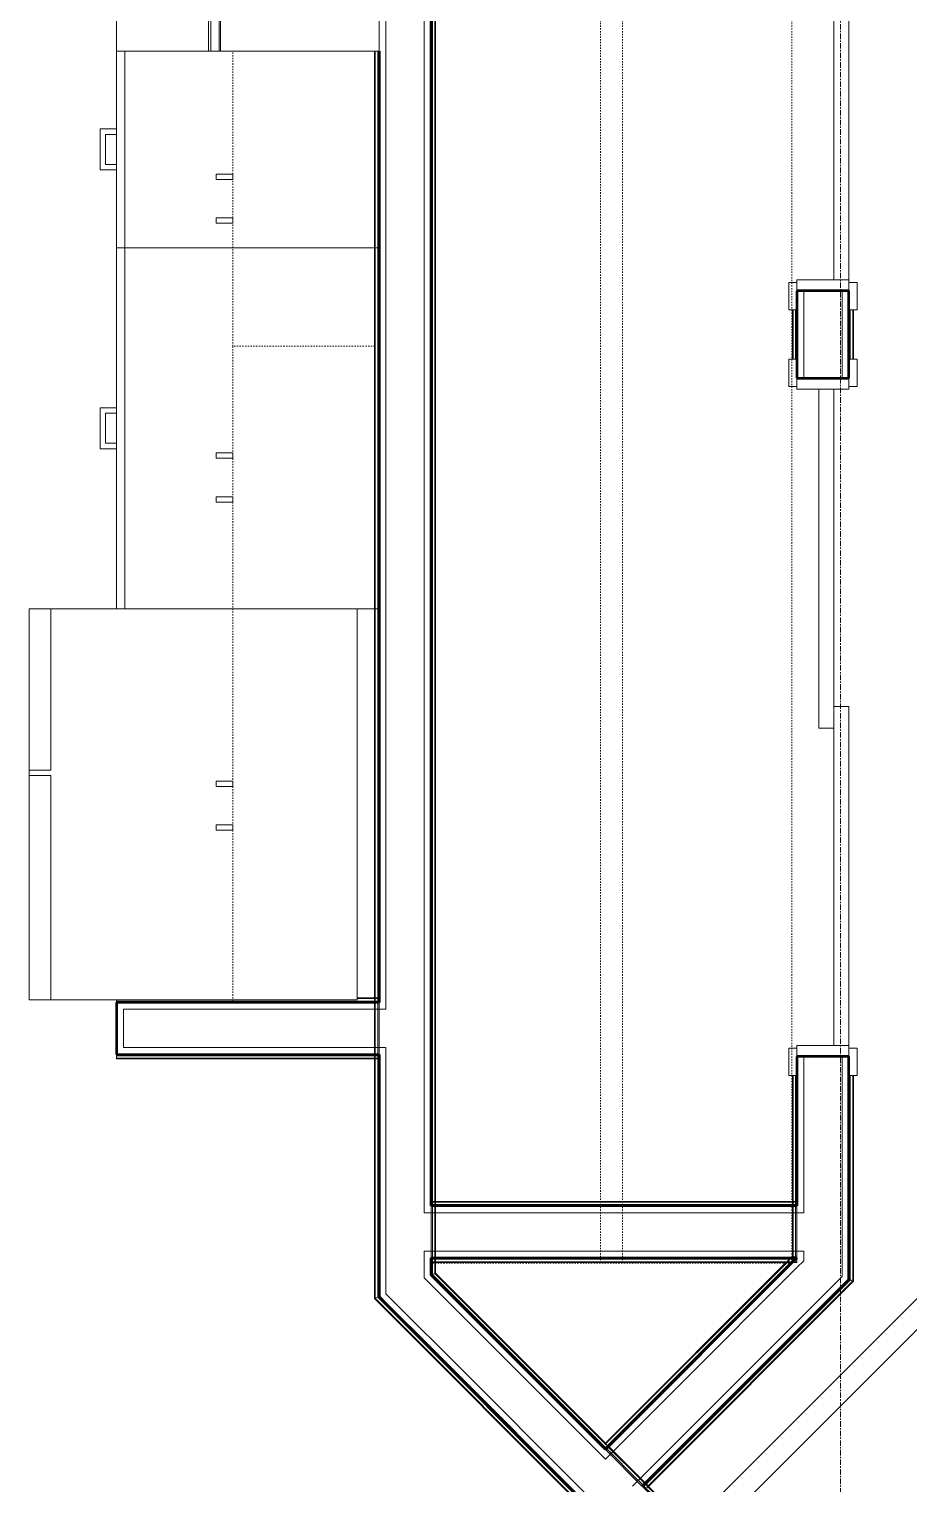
# Model space of a CAD drawing. Header units: inches. Extents: x -4235 to -464, y 9767 to 12347.
# Drawn here: x -3555.5 to -3475.1, y 11897.7 to 12030.7 of the extents above; entities that cross this region are included whole.
import ezdxf

# ---------------------------------------------------------------- set-up
doc = ezdxf.new("R2010")
doc.units = ezdxf.units.IN
doc.header["$MEASUREMENT"] = 0
doc.linetypes.add('Dash', pattern=[0.25, 0.125, -0.125])
doc.linetypes.add('Grid Line 1_2_', pattern=[0.875, 0.5, -0.125, 0.125, -0.125])
for name, color, linetype, lineweight in [('0-1', 170, 'Continuous', 5), ('0-2', 10, 'Continuous', 9), ('A-DOOR-1', 7, 'Continuous', 9), ('A-DOOR-2', 130, 'Continuous', 20), ('A-DOOR-FRAM-1', 130, 'Continuous', 20), ('A-WALL-1', 250, 'Continuous', 50), ('A-WALL-2', 50, 'Continuous', 13), ('A-WALL-3', 10, 'Continuous', 9), ('A-WALL-4', 254, 'Continuous', 9), ('A-WALL-5', 7, 'Continuous', 9), ('A-WALL-6', 113, 'Continuous', 9), ('Q-CASE-1', 254, 'Continuous', 9), ('Q-CASE-2', 7, 'Continuous', 9), ('Q-CASE-3', 7, 'Dash', 9), ('Q-CASE-4', 10, 'Continuous', 9), ('Q-CASE-HDLN-1', 7, 'Dash', 9), ('Q-SPCQ-1', 7, 'Continuous', 9), ('S-GRID-1', 1, 'Grid Line 1_2_', 9)]:
    doc.layers.add(name, color=color, linetype=linetype, lineweight=lineweight)

# ---------------------------------------------------------------- blocks, each defined once
blk = doc.blocks.new('Basic Wall _ INT - W4BØF - _5_8 GYP - 2X4 WOOD_BATT_ - 5_8 GYP_ - ___-2689830-BACKGROUND - 3RD FLOOR')
at = {"layer": 'A-WALL-3'}
for p, q in [((-3523.85, 12028.71), (-3523.85, 11977.71)), ((-3523.62, 12028.71), (-3523.62, 11977.71)), ((-3523.5, 11977.71), (-3523.5, 12028.71)), ((-3523.85, 11977.71), (-3523.85, 11977.46)), ((-3523.5, 11977.46), (-3523.5, 11977.71)), ((-3523.85, 11942.13), (-3523.85, 11942.01)), ((-3523.85, 11942.01), (-3523.85, 11941.92)), ((-3523.85, 11941.92), (-3523.85, 11941.86)), ((-3523.85, 11941.71), (-3523.85, 11936.97)), ((-3523.5, 11936.96), (-3523.5, 11941.71)), ((-3523.85, 11936.82), (-3523.85, 11936.76)), ((-3523.85, 11936.76), (-3523.85, 11936.67)), ((-3523.85, 11936.67), (-3523.85, 11936.55)), ((-3523.91, 11914.65), (-3523.85, 11914.67)), ((-3523.85, 11914.67), (-3523.7, 11914.73)), ((-3523.7, 11914.73), (-3523.64, 11914.76)), ((-3523.52, 11914.81), (-3523.5, 11914.82))]:
    blk.add_line(p, q, dxfattribs=at)
at = {"layer": 'A-WALL-4'}
for p, q in [((-3523.91, 12028.71), (-3523.91, 11977.71)), ((-3523.85, 11977.46), (-3523.85, 11942.13)), ((-3523.62, 11977.71), (-3523.62, 11977.46)), ((-3523.5, 11941.71), (-3523.5, 11977.46)), ((-3523.91, 11942.13), (-3523.91, 11942.01)), ((-3523.91, 11942.01), (-3523.91, 11941.92)), ((-3523.91, 11941.92), (-3523.91, 11941.86)), ((-3523.91, 11941.7), (-3523.91, 11936.98)), ((-3523.62, 11941.71), (-3523.62, 11937.61)), ((-3523.62, 11937.59), (-3523.62, 11936.97)), ((-3523.91, 11936.82), (-3523.91, 11936.76)), ((-3523.91, 11936.76), (-3523.91, 11936.67)), ((-3523.91, 11936.67), (-3523.91, 11936.55)), ((-3523.85, 11936.55), (-3523.85, 11914.67)), ((-3523.5, 11914.82), (-3523.5, 11936.96))]:
    blk.add_line(p, q, dxfattribs=at)
at = {"layer": 'A-WALL-5'}
for p, q in [((-3523.91, 11977.71), (-3523.91, 11942.13)), ((-3523.62, 11977.46), (-3523.62, 11941.71)), ((-3523.91, 11936.55), (-3523.91, 11914.65)), ((-3523.62, 11936.97), (-3523.62, 11914.77))]:
    blk.add_line(p, q, dxfattribs=at)
at = {"layer": 'A-WALL-5', "flags": 128}
for points in [[(-3523.62, 11914.77), (-3523.64, 11914.76), (-3523.7, 11914.73), (-3523.79, 11914.7), (-3523.91, 11914.65)], [(-3523.54, 11914.8), (-3523.56, 11914.79), (-3523.58, 11914.78), (-3523.6, 11914.78), (-3523.61, 11914.77), (-3523.62, 11914.77), (-3523.62, 11914.77)]]:
    blk.add_lwpolyline(points, dxfattribs=at)
blk = doc.blocks.new('Basic Wall _ INT - W4BØF - _5_8 GYP - 2X4 WOOD_BATT_ - 5_8 GYP_ - ___-2689829-BACKGROUND - 3RD FLOOR')
at = {"layer": 'A-WALL-3'}
for p, q in [((-3518.75, 11918.36), (-3518.75, 11923.11)), ((-3518.4, 11923.52), (-3518.4, 11923.4)), ((-3518.4, 11923.4), (-3518.4, 11923.31)), ((-3518.4, 11923.31), (-3518.4, 11923.25)), ((-3518.4, 11923.11), (-3518.4, 11919.02)), ((-3518.4, 11918.98), (-3518.4, 11918.36)), ((-3518.4, 11918.21), (-3518.4, 11918.16)), ((-3518.4, 11918.16), (-3518.4, 11918.06)), ((-3518.4, 11918.06), (-3518.4, 11917.94)), ((-3518.75, 11916.78), (-3518.72, 11916.79)), ((-3518.61, 11916.84), (-3518.55, 11916.87)), ((-3518.54, 11916.87), (-3518.4, 11916.93)), ((-3518.4, 11916.93), (-3518.34, 11916.96))]:
    blk.add_line(p, q, dxfattribs=at)
at = {"layer": 'A-WALL-4'}
for p, q in [((-3518.75, 11923.11), (-3518.75, 12077.79)), ((-3518.4, 12077.38), (-3518.4, 11923.52)), ((-3518.62, 11919), (-3518.62, 11923.11)), ((-3518.34, 11923.52), (-3518.34, 11923.4)), ((-3518.34, 11923.4), (-3518.34, 11923.31)), ((-3518.34, 11923.31), (-3518.34, 11923.25)), ((-3518.34, 11923.11), (-3518.34, 11919.03)), ((-3518.62, 11918.36), (-3518.62, 11918.98)), ((-3518.34, 11918.98), (-3518.34, 11918.36)), ((-3518.75, 11916.78), (-3518.75, 11918.27)), ((-3518.4, 11917.94), (-3518.4, 11916.93)), ((-3518.34, 11918.21), (-3518.34, 11918.16)), ((-3518.34, 11918.15), (-3518.34, 11918.06)), ((-3518.34, 11918.06), (-3518.34, 11917.94))]:
    blk.add_line(p, q, dxfattribs=at)
at = {"layer": 'A-WALL-5'}
for p, q in [((-3518.62, 11923.11), (-3518.62, 12077.79)), ((-3518.34, 12077.38), (-3518.34, 11923.52)), ((-3518.62, 11916.84), (-3518.62, 11918.27)), ((-3518.34, 11917.94), (-3518.34, 11916.96))]:
    blk.add_line(p, q, dxfattribs=at)
at = {"layer": 'A-WALL-5', "flags": 128}
for points in [[(-3518.62, 11916.84), (-3518.63, 11916.84), (-3518.63, 11916.83), (-3518.65, 11916.83), (-3518.66, 11916.82), (-3518.68, 11916.81), (-3518.71, 11916.8)], [(-3518.34, 11916.96), (-3518.45, 11916.91), (-3518.55, 11916.87), (-3518.6, 11916.84), (-3518.62, 11916.84)]]:
    blk.add_lwpolyline(points, dxfattribs=at)
blk = doc.blocks.new('Basic Wall _ INT - W4BØF - _5_8 GYP - 2X4 WOOD_BATT_ - 5_8 GYP_ - ___-2689838-BACKGROUND - 3RD FLOOR')
at = {"layer": 'A-WALL-3'}
for p, q in [((-3485.64, 11923.52), (-3485.64, 11923.4)), ((-3485.64, 11923.4), (-3485.64, 11923.31)), ((-3485.64, 11923.31), (-3485.64, 11923.25)), ((-3485.64, 11923.11), (-3485.64, 11922.48)), ((-3485.64, 11922.45), (-3485.64, 11918.5)), ((-3485.29, 11918.36), (-3485.29, 11923.11)), ((-3485.7, 11918.53), (-3485.64, 11918.5)), ((-3485.64, 11918.5), (-3485.49, 11918.44)), ((-3485.49, 11918.44), (-3485.43, 11918.42)), ((-3485.31, 11918.37), (-3485.29, 11918.36))]:
    blk.add_line(p, q, dxfattribs=at)
at = {"layer": 'A-WALL-4'}
for p, q in [((-3485.64, 12005.04), (-3485.64, 12000.54)), ((-3485.29, 12000.54), (-3485.29, 12005.04)), ((-3485.64, 11935.04), (-3485.64, 11923.52)), ((-3485.29, 11923.11), (-3485.29, 11935.04)), ((-3485.7, 11923.52), (-3485.7, 11923.4)), ((-3485.7, 11923.4), (-3485.7, 11923.31)), ((-3485.7, 11923.31), (-3485.7, 11923.25)), ((-3485.7, 11923.11), (-3485.7, 11922.48)), ((-3485.7, 11922.44), (-3485.7, 11918.53)), ((-3485.41, 11923.11), (-3485.41, 11922.48)), ((-3485.41, 11922.47), (-3485.41, 11918.41)), ((-3485.58, 11918.48), (-3485.7, 11918.53)), ((-3485.41, 11918.41), (-3485.41, 11918.41))]:
    blk.add_line(p, q, dxfattribs=at)
at = {"layer": 'A-WALL-4', "flags": 128}
for points in [[(-3485.41, 11918.41), (-3485.43, 11918.42), (-3485.49, 11918.44), (-3485.58, 11918.48)], [(-3485.37, 11918.39), (-3485.39, 11918.4), (-3485.4, 11918.41), (-3485.41, 11918.41)], [(-3485.33, 11918.38), (-3485.35, 11918.39), (-3485.37, 11918.39)]]:
    blk.add_lwpolyline(points, dxfattribs=at)
at = {"layer": 'A-WALL-5'}
for p, q in [((-3485.7, 12005.04), (-3485.7, 12000.54)), ((-3485.41, 12005.04), (-3485.41, 12000.54)), ((-3485.7, 11935.04), (-3485.7, 11923.52)), ((-3485.41, 11935.04), (-3485.41, 11923.11))]:
    blk.add_line(p, q, dxfattribs=at)
blk = doc.blocks.new('Basic Wall _ INT - W4BØF - _5_8 GYP - 2X4 WOOD_BATT_ - 5_8 GYP_ - ___-2689837-BACKGROUND - 3RD FLOOR')
at = {"layer": 'A-WALL-3'}
for p, q in [((-3480.54, 11916.39), (-3480.51, 11916.38)), ((-3480.4, 11916.33), (-3480.33, 11916.31)), ((-3480.33, 11916.31), (-3480.19, 11916.25)), ((-3480.19, 11916.25), (-3480.12, 11916.22))]:
    blk.add_line(p, q, dxfattribs=at)
at = {"layer": 'A-WALL-4'}
for p, q in [((-3480.54, 12000.54), (-3480.54, 12005.04)), ((-3480.19, 12005.04), (-3480.19, 12000.54)), ((-3480.54, 11916.39), (-3480.54, 11935.04)), ((-3480.19, 11935.04), (-3480.19, 11916.25))]:
    blk.add_line(p, q, dxfattribs=at)
at = {"layer": 'A-WALL-5'}
for p, q in [((-3480.41, 12000.54), (-3480.41, 12005.04)), ((-3480.12, 12005.04), (-3480.12, 12000.54)), ((-3480.41, 11916.34), (-3480.41, 11935.04)), ((-3480.12, 11935.04), (-3480.12, 11916.22))]:
    blk.add_line(p, q, dxfattribs=at)
at = {"layer": 'A-WALL-5', "flags": 128}
for points in [[(-3480.41, 11916.34), (-3480.41, 11916.34), (-3480.42, 11916.34), (-3480.44, 11916.35), (-3480.45, 11916.36), (-3480.47, 11916.36), (-3480.49, 11916.37)], [(-3480.12, 11916.22), (-3480.24, 11916.27), (-3480.33, 11916.31), (-3480.39, 11916.33), (-3480.41, 11916.34)]]:
    blk.add_lwpolyline(points, dxfattribs=at)
blk = doc.blocks.new('OD_CW_Closet - OD_CW_Closet-2062652-BACKGROUND - 3RD FLOOR')
at = {"layer": 'Q-CASE-HDLN-1'}
for p, q in [((0.74, 9), (160.64, 9)), ((160.64, 9), (160.64, -24)), ((0.74, -6.5), (160.64, -6.5)), ((0.74, -8.5), (160.64, -8.5)), ((160.64, -24), (0.74, -24))]:
    blk.add_line(p, q, dxfattribs=at)
blk = doc.blocks.new('SLIDING - FLUSH - 5-0 x 6-8-3203586-BACKGROUND - 3RD FLOOR')
at = {"layer": 'A-DOOR-1'}
for p, q in [((-32.75, 3.25), (-30.25, 3.25)), ((-32.75, 2.5), (-32.75, 3.25)), ((-30.25, 3.25), (-30.25, 2.5)), ((30.25, 3.25), (32.75, 3.25)), ((30.25, 2.5), (30.25, 3.25)), ((32.75, 3.25), (32.75, 2.5)), ((-30.25, 2.5), (-32.75, 2.5)), ((32.75, 2.5), (30.25, 2.5)), ((-32.75, -2.25), (-30.25, -2.25)), ((-32.75, -3), (-32.75, -2.25)), ((-30.25, -2.25), (-30.25, -3)), ((30.25, -2.25), (32.75, -2.25)), ((30.25, -3), (30.25, -2.25)), ((32.75, -2.25), (32.75, -3)), ((-30.25, -3), (-32.75, -3)), ((32.75, -3), (30.25, -3))]:
    blk.add_line(p, q, dxfattribs=at)
at = {"layer": 'A-DOOR-2'}
for p, q in [((-1, -0.88), (-1, 0.5)), ((-1, 0.5), (30, 0.5)), ((30, 0.5), (30, -0.88)), ((-30, -2.25), (-30, -0.88)), ((-30, -0.88), (1, -0.88)), ((30, -0.88), (-1, -0.88)), ((1, -0.88), (1, -2.25)), ((1, -2.25), (-30, -2.25))]:
    blk.add_line(p, q, dxfattribs=at)
at = {"layer": 'A-DOOR-FRAM-1'}
for p, q in [((-31, -2.25), (-31, 2.5)), ((-31, 2.5), (-30, 2.5)), ((-30, 2.5), (-30, -2.25)), ((30, 2.5), (31, 2.5)), ((30, -2.25), (30, 2.5)), ((31, 2.5), (31, -2.25)), ((-30, -2.25), (-31, -2.25)), ((31, -2.25), (30, -2.25))]:
    blk.add_line(p, q, dxfattribs=at)
blk = doc.blocks.new('SWING - SINGLE - FLUSH - 2-10 x 6-8 - PRIVACY-3199405-BACKGROUND - 3RD FLOOR')
at = {"layer": 'A-DOOR-1'}
blk.add_arc((17, -2.37), 34.07, 180, 266.6343, dxfattribs=at)
at = {"layer": 'A-DOOR-2'}
for p, q in [((15, -2.37), (15, -36.38)), ((17, -2.37), (15, -2.37)), ((17, -2.37), (17, -36.38)), ((17, -36.38), (15, -36.38))]:
    blk.add_line(p, q, dxfattribs=at)
at = {"layer": 'A-DOOR-FRAM-1'}
for p, q in [((-20, 2.38), (-20, 3.38)), ((-20, 3.38), (-17, 3.38)), ((-17, 3.38), (-17, 2.38)), ((17, 2.38), (17, 3.38)), ((17, 3.38), (20, 3.38)), ((20, 3.38), (20, 2.38)), ((-17, 2.38), (-20, 2.38)), ((20, 2.38), (17, 2.38)), ((-20, -2.37), (-17, -2.37)), ((-20, -3.37), (-20, -2.37)), ((-17, -2.37), (-17, -3.37)), ((17, -2.37), (20, -2.37)), ((17, -3.37), (17, -2.37)), ((20, -2.37), (20, -3.37)), ((-17, -3.37), (-20, -3.37)), ((20, -3.37), (17, -3.37))]:
    blk.add_line(p, q, dxfattribs=at)
blk = doc.blocks.new('Basic Wall _ INT - W4BØF - _5_8 GYP - 2X4 WOOD_BATT_ - 5_8 GYP_ - ___-2689853-BACKGROUND - 3RD FLOOR')
at = {"layer": 'A-WALL-3'}
for p, q in [((-3480.51, 11916.38), (-3480.54, 11916.39)), ((-3480.33, 11916.31), (-3480.4, 11916.33)), ((-3480.19, 11916.25), (-3480.33, 11916.31)), ((-3480.12, 11916.22), (-3480.19, 11916.25)), ((-3499.45, 11897.48), (-3499.43, 11897.46)), ((-3499.36, 11897.39), (-3499.4, 11897.44)), ((-3499.15, 11897.19), (-3499.36, 11897.39)), ((-3499.3, 11897.34), (-3499.24, 11897.28)), ((-3499.2, 11897.23), (-3499.15, 11897.19)), ((-3498.99, 11897.44), (-3499.04, 11897.39)), ((-3498.93, 11897.5), (-3498.98, 11897.45))]:
    blk.add_line(p, q, dxfattribs=at)
at = {"layer": 'A-WALL-4'}
for p, q in [((-3499.45, 11897.48), (-3480.54, 11916.39)), ((-3480.19, 11916.25), (-3498.9, 11897.53)), ((-3499.42, 11897.45), (-3499.45, 11897.48)), ((-3499.4, 11897.44), (-3499.42, 11897.45)), ((-3498.95, 11897.4), (-3499, 11897.34)), ((-3498.86, 11897.48), (-3498.93, 11897.41))]:
    blk.add_line(p, q, dxfattribs=at)
at = {"layer": 'A-WALL-5'}
for p, q in [((-3499.36, 11897.39), (-3480.41, 11916.34)), ((-3480.12, 11916.22), (-3498.84, 11897.5))]:
    blk.add_line(p, q, dxfattribs=at)
at = {"layer": 'A-WALL-5', "flags": 128}
for points in [[(-3480.49, 11916.37), (-3480.47, 11916.36), (-3480.45, 11916.36), (-3480.44, 11916.35), (-3480.42, 11916.34), (-3480.41, 11916.34), (-3480.41, 11916.34)], [(-3480.41, 11916.34), (-3480.39, 11916.33), (-3480.33, 11916.31), (-3480.24, 11916.27), (-3480.12, 11916.22)]]:
    blk.add_lwpolyline(points, dxfattribs=at)
blk = doc.blocks.new('Basic Wall _ INT - W4BØF - _5_8 GYP - 2X4 WOOD_BATT_ - 5_8 GYP_ - ___-2689854-BACKGROUND - 3RD FLOOR')
at = {"layer": 'A-WALL-3'}
for p, q in [((-3485.64, 11918.5), (-3485.78, 11918.36)), ((-3485.64, 11918.5), (-3485.7, 11918.53)), ((-3485.49, 11918.44), (-3485.64, 11918.5)), ((-3485.43, 11918.42), (-3485.49, 11918.44)), ((-3486.08, 11918.06), (-3486.19, 11917.95)), ((-3485.99, 11918.16), (-3486.08, 11918.07)), ((-3485.93, 11918.21), (-3485.98, 11918.16)), ((-3485.29, 11918.36), (-3485.31, 11918.37)), ((-3502.89, 11900.93), (-3503.1, 11901.13)), ((-3503.1, 11901.13), (-3503.05, 11901.09)), ((-3502.76, 11901.38), (-3502.82, 11901.32)), ((-3503.01, 11901.05), (-3502.95, 11900.99)), ((-3502.85, 11900.89), (-3502.89, 11900.93)), ((-3502.82, 11900.86), (-3502.8, 11900.84))]:
    blk.add_line(p, q, dxfattribs=at)
at = {"layer": 'A-WALL-4'}
for p, q in [((-3485.7, 11918.53), (-3485.87, 11918.36)), ((-3485.7, 11918.53), (-3485.58, 11918.48)), ((-3485.58, 11918.48), (-3485.49, 11918.44)), ((-3485.41, 11918.41), (-3485.46, 11918.36)), ((-3485.41, 11918.41), (-3485.41, 11918.41)), ((-3502.8, 11900.84), (-3485.37, 11918.27)), ((-3486.19, 11917.95), (-3502.76, 11901.38)), ((-3486.17, 11918.06), (-3486.28, 11917.95)), ((-3486.07, 11918.16), (-3486.16, 11918.07)), ((-3486.02, 11918.21), (-3486.07, 11918.16)), ((-3502.8, 11901.43), (-3502.86, 11901.37)), ((-3502.83, 11900.87), (-3502.85, 11900.89)), ((-3502.8, 11900.84), (-3502.83, 11900.87))]:
    blk.add_line(p, q, dxfattribs=at)
at = {"layer": 'A-WALL-4', "flags": 128}
for points in [[(-3485.49, 11918.44), (-3485.43, 11918.42), (-3485.41, 11918.41)], [(-3485.41, 11918.41), (-3485.4, 11918.41), (-3485.39, 11918.4), (-3485.37, 11918.39), (-3485.35, 11918.39), (-3485.33, 11918.38)]]:
    blk.add_lwpolyline(points, dxfattribs=at)
at = {"layer": 'A-WALL-5'}
for p, q in [((-3485.55, 11918.27), (-3502.89, 11900.93)), ((-3486.3, 11917.93), (-3502.8, 11901.43))]:
    blk.add_line(p, q, dxfattribs=at)
blk = doc.blocks.new('Basic Wall _ INT - W4BØF - _5_8 GYP - 2X4 WOOD_BATT_ - 5_8 GYP_ - ___-2689855-BACKGROUND - 3RD FLOOR')
at = {"layer": 'A-WALL-3'}
for p, q in [((-3518.72, 11916.79), (-3518.75, 11916.78)), ((-3518.55, 11916.87), (-3518.61, 11916.84)), ((-3518.4, 11916.93), (-3518.54, 11916.87)), ((-3518.34, 11916.96), (-3518.4, 11916.93)), ((-3502.85, 11901.38), (-3502.77, 11901.3)), ((-3502.76, 11901.3), (-3502.7, 11901.23)), ((-3499.47, 11897.5), (-3502.8, 11900.84)), ((-3502.54, 11901.07), (-3499.64, 11898.17)), ((-3499.61, 11898.14), (-3499.2, 11897.73)), ((-3499.05, 11897.59), (-3498.99, 11897.52)), ((-3498.97, 11897.5), (-3498.91, 11897.44)), ((-3495.47, 11893.5), (-3497.59, 11895.63)), ((-3469.31, 11867.34), (-3471.43, 11869.46)), ((-3457.67, 11856.2), (-3457.55, 11856.08)), ((-3457.55, 11856.08), (-3457.46, 11855.99)), ((-3453, 11851.04), (-3457.75, 11855.79)), ((-3457.26, 11855.79), (-3456.64, 11855.17)), ((-3456.63, 11855.16), (-3453.13, 11851.66)), ((-3453.09, 11851.63), (-3452.51, 11851.04)), ((-3452.36, 11850.89), (-3452.3, 11850.84)), ((-3452.3, 11850.84), (-3452.21, 11850.75)), ((-3452.21, 11850.74), (-3452.09, 11850.63)), ((-3445.26, 11843.79), (-3445.17, 11843.7)), ((-3445.14, 11843.68), (-3445.07, 11843.6)), ((-3445.05, 11843.58), (-3445, 11843.54)), ((-3444.85, 11842.88), (-3444.83, 11842.9)), ((-3444.81, 11843.35), (-3444.6, 11843.13)), ((-3444.7, 11843.03), (-3444.64, 11843.09)), ((-3444.6, 11843.13), (-3444.56, 11843.18))]:
    blk.add_line(p, q, dxfattribs=at)
at = {"layer": 'A-WALL-4'}
for p, q in [((-3502.83, 11900.87), (-3518.75, 11916.78)), ((-3518.4, 11916.93), (-3502.85, 11901.38)), ((-3502.8, 11901.43), (-3502.72, 11901.34)), ((-3502.72, 11901.34), (-3502.66, 11901.28)), ((-3502.49, 11901.11), (-3499.6, 11898.22)), ((-3499.8, 11898.01), (-3502.71, 11900.92)), ((-3499.36, 11897.57), (-3499.79, 11898)), ((-3499.56, 11898.18), (-3499.15, 11897.77)), ((-3497.59, 11895.63), (-3499.42, 11897.45)), ((-3499.01, 11897.63), (-3498.95, 11897.57)), ((-3498.95, 11897.57), (-3498.88, 11897.5)), ((-3498.91, 11897.44), (-3497.34, 11895.87)), ((-3457.75, 11855.79), (-3469.31, 11867.34)), ((-3469.06, 11867.59), (-3457.67, 11856.2)), ((-3457.58, 11856.2), (-3457.46, 11856.08)), ((-3457.46, 11856.08), (-3457.37, 11855.99)), ((-3456.95, 11855.17), (-3457.58, 11855.79)), ((-3457.17, 11855.79), (-3456.55, 11855.17)), ((-3453.45, 11851.66), (-3456.89, 11855.1)), ((-3456.54, 11855.16), (-3452.42, 11851.04)), ((-3452.83, 11851.04), (-3453.44, 11851.65)), ((-3444.85, 11842.88), (-3453, 11851.04)), ((-3452.27, 11850.89), (-3452.22, 11850.84)), ((-3452.21, 11850.84), (-3452.12, 11850.75)), ((-3452.12, 11850.74), (-3452, 11850.63)), ((-3452.09, 11850.63), (-3445.26, 11843.79)), ((-3445.26, 11843.88), (-3445.17, 11843.79)), ((-3445.14, 11843.76), (-3445.07, 11843.69)), ((-3445.05, 11843.67), (-3445, 11843.63)), ((-3444.82, 11842.91), (-3444.85, 11842.88)), ((-3444.76, 11842.97), (-3444.84, 11843.05)), ((-3444.8, 11842.93), (-3444.82, 11842.91)), ((-3444.81, 11843.43), (-3444.56, 11843.18)), ((-3444.76, 11842.97), (-3444.8, 11842.93)), ((-3444.71, 11843.03), (-3444.76, 11842.97)), ((-3444.64, 11843.09), (-3444.71, 11843.03)), ((-3444.56, 11843.18), (-3444.64, 11843.09))]:
    blk.add_line(p, q, dxfattribs=at)
at = {"layer": 'A-WALL-5'}
for p, q in [((-3502.75, 11900.96), (-3518.62, 11916.84)), ((-3518.34, 11916.96), (-3502.8, 11901.43)), ((-3497.5, 11895.71), (-3499.29, 11897.5)), ((-3498.88, 11897.5), (-3497.3, 11895.92)), ((-3457.58, 11855.79), (-3469.22, 11867.43)), ((-3469.01, 11867.63), (-3457.58, 11856.2)), ((-3444.85, 11843.06), (-3452.83, 11851.04)), ((-3452, 11850.63), (-3445.26, 11843.88))]:
    blk.add_line(p, q, dxfattribs=at)
at = {"layer": 'A-WALL-5', "flags": 128}
for points in [[(-3518.71, 11916.8), (-3518.68, 11916.81), (-3518.66, 11916.82), (-3518.65, 11916.83), (-3518.63, 11916.83), (-3518.63, 11916.84), (-3518.62, 11916.84)], [(-3518.62, 11916.84), (-3518.6, 11916.84), (-3518.55, 11916.87), (-3518.45, 11916.91), (-3518.34, 11916.96)]]:
    blk.add_lwpolyline(points, dxfattribs=at)
blk = doc.blocks.new('Basic Wall _ INT - W4BØF - _5_8 GYP - 2X4 WOOD_BATT_ - 5_8 GYP_ - ___-2689856-BACKGROUND - 3RD FLOOR')
at = {"layer": 'A-WALL-3'}
for p, q in [((-3523.85, 11914.67), (-3523.91, 11914.65)), ((-3523.7, 11914.73), (-3523.85, 11914.67)), ((-3523.64, 11914.76), (-3523.7, 11914.73)), ((-3523.5, 11914.82), (-3523.52, 11914.81)), ((-3498.83, 11890.15), (-3500.95, 11892.27)), ((-3472.66, 11863.98), (-3474.79, 11866.1)), ((-3445.26, 11836.08), (-3445.1, 11835.92)), ((-3445.14, 11835.87), (-3445.1, 11835.92)), ((-3444.87, 11836.15), (-3444.85, 11836.17))]:
    blk.add_line(p, q, dxfattribs=at)
at = {"layer": 'A-WALL-4'}
for p, q in [((-3523.85, 11914.67), (-3501.2, 11892.02)), ((-3500.95, 11892.27), (-3523.5, 11914.82)), ((-3444.85, 11836.17), (-3472.66, 11863.98)), ((-3472.91, 11863.73), (-3445.26, 11836.08)), ((-3445.26, 11836), (-3445.14, 11835.88)), ((-3445.09, 11835.93), (-3445.14, 11835.87)), ((-3444.94, 11836.08), (-3444.99, 11836.02)), ((-3444.93, 11836.09), (-3444.94, 11836.08)), ((-3444.94, 11836.08), (-3444.94, 11836.08)), ((-3444.92, 11836.1), (-3444.93, 11836.09)), ((-3444.89, 11836.12), (-3444.92, 11836.1))]:
    blk.add_line(p, q, dxfattribs=at)
at = {"layer": 'A-WALL-5'}
for p, q in [((-3523.91, 11914.65), (-3501.24, 11891.97)), ((-3523.62, 11914.77), (-3501.04, 11892.18)), ((-3472.75, 11863.89), (-3444.94, 11836.08)), ((-3472.96, 11863.69), (-3445.26, 11836)), ((-3444.88, 11836.14), (-3444.89, 11836.12)), ((-3444.85, 11836.17), (-3444.88, 11836.14))]:
    blk.add_line(p, q, dxfattribs=at)
at = {"layer": 'A-WALL-5', "flags": 128}
for points in [[(-3523.91, 11914.65), (-3523.79, 11914.7), (-3523.7, 11914.73), (-3523.64, 11914.76), (-3523.62, 11914.77)], [(-3523.62, 11914.77), (-3523.62, 11914.77), (-3523.61, 11914.77), (-3523.6, 11914.78), (-3523.58, 11914.78), (-3523.56, 11914.79), (-3523.54, 11914.8)]]:
    blk.add_lwpolyline(points, dxfattribs=at)
blk = doc.blocks.new('Basic Wall _ INT - W4BØF - _5_8 GYP - 2X4 WOOD_BATT_ - 5_8 GYP_ - ___-2689859-BACKGROUND - 3RD FLOOR')
at = {"layer": 'A-WALL-3'}
for p, q in [((-3523.81, 11936.61), (-3523.91, 11936.61)), ((-3523.71, 11936.61), (-3523.79, 11936.61)), ((-3523.65, 11936.61), (-3523.7, 11936.61)), ((-3523.5, 11936.94), (-3523.5, 11936.96)), ((-3523.5, 11936.9), (-3523.5, 11936.84)), ((-3523.5, 11936.84), (-3523.5, 11936.55)), ((-3523.5, 11936.76), (-3523.5, 11936.82)), ((-3523.5, 11936.61), (-3523.5, 11936.76)), ((-3523.5, 11936.55), (-3523.5, 11936.61))]:
    blk.add_line(p, q, dxfattribs=at)
at = {"layer": 'A-WALL-4'}
for p, q in [((-3547.5, 11936.96), (-3547.5, 11936.94)), ((-3547.5, 11936.96), (-3523.5, 11936.96)), ((-3547.5, 11936.82), (-3547.5, 11936.76)), ((-3547.5, 11936.76), (-3547.5, 11936.61)), ((-3547.5, 11936.61), (-3547.5, 11936.55)), ((-3523.91, 11936.61), (-3547.5, 11936.61)), ((-3523.81, 11936.55), (-3523.91, 11936.55)), ((-3523.71, 11936.55), (-3523.79, 11936.55)), ((-3523.65, 11936.55), (-3523.7, 11936.55)), ((-3523.5, 11936.96), (-3523.5, 11936.92)), ((-3523.5, 11936.92), (-3523.5, 11936.9))]:
    blk.add_line(p, q, dxfattribs=at)
at = {"layer": 'A-WALL-5'}
for p, q in [((-3547.5, 11936.92), (-3547.5, 11936.96)), ((-3547.5, 11936.84), (-3547.5, 11936.92)), ((-3547.5, 11936.84), (-3523.5, 11936.84)), ((-3547.5, 11936.55), (-3547.5, 11936.84)), ((-3523.91, 11936.55), (-3547.5, 11936.55))]:
    blk.add_line(p, q, dxfattribs=at)
blk = doc.blocks.new('Basic Wall _ INT - W4BØF - _5_8 GYP - 2X4 WOOD_BATT_ - 5_8 GYP_ - ___-2689860-BACKGROUND - 3RD FLOOR')
at = {"layer": 'A-WALL-3'}
for p, q in [((-3523.81, 11942.07), (-3523.91, 11942.07)), ((-3523.71, 11942.07), (-3523.79, 11942.07)), ((-3523.65, 11942.07), (-3523.7, 11942.07)), ((-3523.5, 11942.07), (-3523.5, 11942.13)), ((-3523.5, 11942.13), (-3523.5, 11941.84)), ((-3523.5, 11941.92), (-3523.5, 11942.07)), ((-3523.5, 11941.85), (-3523.5, 11941.92)), ((-3523.5, 11941.84), (-3523.5, 11941.78)), ((-3523.5, 11941.71), (-3523.5, 11941.74))]:
    blk.add_line(p, q, dxfattribs=at)
at = {"layer": 'A-WALL-4'}
for p, q in [((-3547.5, 11941.96), (-3547.5, 11941.92)), ((-3547.5, 11941.92), (-3547.5, 11941.85)), ((-3547.5, 11941.74), (-3547.5, 11941.71)), ((-3547.5, 11941.71), (-3523.5, 11941.71)), ((-3523.91, 11942.07), (-3525.5, 11942.07)), ((-3523.81, 11942.13), (-3523.91, 11942.13)), ((-3523.71, 11942.13), (-3523.79, 11942.13)), ((-3523.65, 11942.13), (-3523.7, 11942.13)), ((-3523.5, 11941.78), (-3523.5, 11941.76)), ((-3523.5, 11941.76), (-3523.5, 11941.71))]:
    blk.add_line(p, q, dxfattribs=at)
at = {"layer": 'A-WALL-5'}
for p, q in [((-3547.5, 11941.84), (-3547.5, 11941.96)), ((-3523.5, 11941.84), (-3547.5, 11941.84)), ((-3547.5, 11941.76), (-3547.5, 11941.84)), ((-3547.5, 11941.71), (-3547.5, 11941.76)), ((-3523.91, 11942.13), (-3525.5, 11942.13))]:
    blk.add_line(p, q, dxfattribs=at)
blk = doc.blocks.new('Refrigerator_-_Side-by-Side_6047 - 36_ X 30_-345559-BACKGROUND - 3RD FLOOR')
at = {"layer": 'Q-SPCQ-1'}
for p, q in [((17.87, 14.42), (-17.88, 14.42)), ((-17.88, 14.42), (-17.88, -15.58)), ((17.87, -15.58), (17.87, 14.42)), ((-17.88, -13.58), (-3.13, -13.58)), ((-17.88, -13.58), (-17.88, -15.58)), ((-3.13, -15.58), (-3.13, -13.58)), ((-2.63, -13.58), (17.87, -13.58)), ((-2.63, -13.58), (-2.63, -15.58)), ((17.87, -15.58), (17.87, -13.58)), ((-17.88, -15.58), (17.87, -15.58)), ((-3.13, -15.58), (-17.88, -15.58)), ((17.87, -15.58), (-2.63, -15.58))]:
    blk.add_line(p, q, dxfattribs=at)
blk = doc.blocks.new('300 Series Wall Hung Cabinet_302 - 24_ X 36_-2573584-BACKGROUND - 3RD FLOOR')
at = {"layer": 'Q-CASE-2'}
for p, q in [((-2.25, -13.19), (-1.76, -13.19)), ((-2.25, -13.19), (-2.25, -14.69)), ((-1.76, -14.69), (-1.76, -13.19)), ((1.75, -13.19), (2.24, -13.19)), ((1.75, -13.19), (1.75, -14.69)), ((2.24, -14.69), (2.24, -13.19)), ((-2.25, -14.69), (-1.76, -14.69)), ((1.75, -14.69), (2.24, -14.69))]:
    blk.add_line(p, q, dxfattribs=at)
at = {"layer": 'Q-CASE-3'}
for p, q in [((12, -0.19), (-12, -0.19)), ((-12, -0.19), (-12, -13.19)), ((12, -13.19), (12, -0.19)), ((-12, -13.19), (12, -13.19))]:
    blk.add_line(p, q, dxfattribs=at)
blk = doc.blocks.new('300 Series Wall Hung Cabinet_302 - 27_ X 36_-2605031-BACKGROUND - 3RD FLOOR')
at = {"layer": 'Q-CASE-2'}
for p, q in [((-1.76, 14.69), (-2.25, 14.69)), ((-2.25, 14.69), (-2.25, 13.19)), ((-1.76, 13.19), (-1.76, 14.69)), ((2.24, 14.69), (1.75, 14.69)), ((1.75, 14.69), (1.75, 13.19)), ((2.24, 13.19), (2.24, 14.69)), ((-1.76, 13.19), (-2.25, 13.19)), ((2.24, 13.19), (1.75, 13.19))]:
    blk.add_line(p, q, dxfattribs=at)
at = {"layer": 'Q-CASE-3'}
for p, q in [((-13.5, 0.19), (-13.5, 13.19)), ((-13.5, 13.19), (13.5, 13.19)), ((13.5, 13.19), (13.5, 0.19)), ((13.5, 0.19), (-13.5, 0.19))]:
    blk.add_line(p, q, dxfattribs=at)
blk = doc.blocks.new('Base Cabinet 3 Drawer 230 - Base Cabinet 3 Drawer 230 33_-2609767-BACKGROUND - 3RD FLOOR')
at = {"layer": 'Q-CASE-1'}
for p, q in [((-15.76, 24), (17.24, 24)), ((-0.64, 24), (-1.14, 24)), ((2.11, 24), (2.61, 24)), ((17.24, 24), (17.24, 23.25)), ((17.24, 23.25), (-15.76, 23.25)), ((17.24, 0.37), (17.24, 23.25)), ((-15.76, 2), (-15.76, 0.37))]:
    blk.add_line(p, q, dxfattribs=at)
at = {"layer": 'Q-CASE-2'}
for p, q in [((2.61, 25.5), (-1.14, 25.5)), ((-1.14, 25.5), (-1.14, 24)), ((2.61, 24), (2.61, 25.5)), ((-0.64, 24), (-0.64, 25)), ((-0.64, 25), (2.11, 25)), ((2.11, 25), (2.11, 24))]:
    blk.add_line(p, q, dxfattribs=at)
at = {"layer": 'Q-CASE-4'}
for p, q in [((-15.76, 23.25), (-15.76, 24)), ((-0.64, 24), (-1.14, 24)), ((-0.64, 24), (-1.14, 24)), ((2.11, 24), (2.61, 24)), ((2.11, 24), (2.61, 24)), ((-15.76, 23.25), (-15.76, 2)), ((-15.76, 0.37), (-15.76, 0)), ((17.24, 0), (17.24, 0.37)), ((-15.76, 0), (17.24, 0))]:
    blk.add_line(p, q, dxfattribs=at)
blk = doc.blocks.new('300 Series Wall Hung Cabinet_302 - 18_ x 36_-2362919-BACKGROUND - 3RD FLOOR')
at = {"layer": 'Q-CASE-2'}
for p, q in [((-2.25, -13.19), (-1.76, -13.19)), ((-2.25, -13.19), (-2.25, -14.69)), ((-1.76, -14.69), (-1.76, -13.19)), ((1.75, -13.19), (2.24, -13.19)), ((1.75, -13.19), (1.75, -14.69)), ((2.24, -14.69), (2.24, -13.19)), ((-2.25, -14.69), (-1.76, -14.69)), ((1.75, -14.69), (2.24, -14.69))]:
    blk.add_line(p, q, dxfattribs=at)
at = {"layer": 'Q-CASE-3'}
for p, q in [((18, -0.19), (-18, -0.19)), ((-18, -0.19), (-18, -13.19)), ((18, -13.19), (18, -0.19)), ((-18, -13.19), (18, -13.19))]:
    blk.add_line(p, q, dxfattribs=at)
blk = doc.blocks.new('Base Cabinet 4 Drawer 254 - Base Cabinet 4 Drawer 254 18_-2556185-BACKGROUND - 3RD FLOOR')
at = {"layer": 'Q-CASE-1'}
for p, q in [((9.74, -0.37), (9.74, -23.25)), ((-8.26, -14.61), (-8.26, -14.49)), ((-8.26, -23.25), (-8.26, -15.6)), ((-8.26, -23.25), (-8.26, -24)), ((9.74, -23.25), (-8.26, -23.25)), ((9.74, -24), (9.74, -23.25)), ((-8.26, -24), (9.74, -24)), ((-1.14, -24), (-0.64, -24)), ((2.61, -24), (2.11, -24))]:
    blk.add_line(p, q, dxfattribs=at)
at = {"layer": 'Q-CASE-2'}
for p, q in [((-1.14, -24), (-1.14, -25.5)), ((-0.64, -25), (-0.64, -24)), ((2.11, -25), (-0.64, -25)), ((2.11, -24), (2.11, -25)), ((2.61, -25.5), (2.61, -24)), ((-1.14, -25.5), (2.61, -25.5))]:
    blk.add_line(p, q, dxfattribs=at)
at = {"layer": 'Q-CASE-4'}
for p, q in [((-8.26, 0), (9.74, 0)), ((9.74, 0), (9.74, -0.37)), ((-1.14, -24), (-0.64, -24)), ((-1.14, -24), (-0.64, -24)), ((-1.14, -24), (-0.64, -24)), ((2.61, -24), (2.11, -24)), ((2.61, -24), (2.11, -24)), ((2.61, -24), (2.11, -24))]:
    blk.add_line(p, q, dxfattribs=at)
blk = doc.blocks.new('30quot_MicrowaveVent_11166 - 70cm miele oven-2322118-BACKGROUND - 3RD FLOOR')
at = {"layer": 'Q-CASE-2'}
for p, q in [((-14.2, -14.49), (-14.2, 0)), ((15.68, 0), (-14.2, 0)), ((15.68, 0), (15.68, -14.49)), ((15.68, -14.49), (-14.2, -14.49)), ((-14.2, -14.61), (15.68, -14.61)), ((-14.2, -15.39), (-14.2, -14.61)), ((15.68, -14.61), (15.68, -15.39)), ((-14.2, -15.6), (-14.2, -15.39)), ((-14.2, -15.39), (15.68, -15.39)), ((-14.2, -15.6), (15.68, -15.6)), ((7.69, -16.55), (7.69, -15.63)), ((8.88, -15.63), (8.88, -16.55)), ((15.68, -15.39), (15.68, -15.6)), ((7.69, -16.6), (8.88, -16.6))]:
    blk.add_line(p, q, dxfattribs=at)
blk = doc.blocks.new('Basic Wall _ INT - W4BØF - _5_8 GYP - 2X4 WOOD_BATT_ - 5_8 GYP_ - ___-3210379-BACKGROUND - 3RD FLOOR')
at = {"layer": 'A-WALL-3'}
for p, q in [((-3518.75, 11918.36), (-3518.75, 11918.33)), ((-3518.75, 11918.27), (-3518.75, 11918.29)), ((-3518.75, 11918.28), (-3518.75, 11918.26)), ((-3518.75, 11918.23), (-3518.75, 11918.27)), ((-3518.75, 11918.21), (-3518.75, 11918.23)), ((-3518.75, 11918.22), (-3518.75, 11918.16)), ((-3518.75, 11918.16), (-3518.75, 11918.21)), ((-3518.75, 11917.94), (-3518.75, 11918.16)), ((-3518.75, 11918.15), (-3518.75, 11918.01)), ((-3518.75, 11918.01), (-3518.75, 11917.94)), ((-3518.55, 11918.01), (-3518.6, 11918.01)), ((-3518.46, 11918.01), (-3518.55, 11918.01)), ((-3518.34, 11918.01), (-3518.45, 11918.01)), ((-3486.05, 11918.01), (-3486.22, 11918.01)), ((-3485.92, 11918.01), (-3486.05, 11918.01)), ((-3485.84, 11918.01), (-3485.92, 11918.01)), ((-3485.29, 11918.01), (-3485.7, 11918.01)), ((-3485.29, 11918.36), (-3485.29, 11918.32)), ((-3485.29, 11918.33), (-3485.29, 11918.36)), ((-3485.29, 11918.32), (-3485.29, 11918.29)), ((-3485.29, 11918.29), (-3485.29, 11918.27)), ((-3485.29, 11918.26), (-3485.29, 11918.28)), ((-3485.29, 11918.27), (-3485.29, 11918.26)), ((-3485.29, 11918.26), (-3485.29, 11918.24)), ((-3485.29, 11918.24), (-3485.29, 11918.23)), ((-3485.29, 11918.23), (-3485.29, 11918.21)), ((-3485.29, 11918.16), (-3485.29, 11918.22)), ((-3485.29, 11918.21), (-3485.29, 11918.16)), ((-3485.29, 11918.16), (-3485.29, 11918.06)), ((-3485.29, 11918.01), (-3485.29, 11918.15)), ((-3485.29, 11918.06), (-3485.29, 11917.94)), ((-3485.29, 11917.94), (-3485.29, 11918.01))]:
    blk.add_line(p, q, dxfattribs=at)
at = {"layer": 'A-WALL-4'}
for p, q in [((-3518.75, 11918.32), (-3518.75, 11918.36)), ((-3518.75, 11918.36), (-3485.29, 11918.36)), ((-3518.75, 11918.29), (-3518.75, 11918.32)), ((-3518.55, 11917.94), (-3518.6, 11917.94)), ((-3518.46, 11917.94), (-3518.55, 11917.94)), ((-3518.34, 11917.94), (-3518.45, 11917.94)), ((-3486.22, 11918.01), (-3518.34, 11918.01)), ((-3486.12, 11917.94), (-3486.28, 11917.94)), ((-3485.99, 11917.94), (-3486.11, 11917.94)), ((-3485.9, 11917.94), (-3485.98, 11917.94)), ((-3485.29, 11917.94), (-3485.76, 11917.94)), ((-3485.41, 11918.23), (-3485.29, 11918.23))]:
    blk.add_line(p, q, dxfattribs=at)
at = {"layer": 'A-WALL-5'}
for p, q in [((-3518.75, 11918.23), (-3485.41, 11918.23)), ((-3486.3, 11917.94), (-3518.34, 11917.94))]:
    blk.add_line(p, q, dxfattribs=at)
blk = doc.blocks.new('Basic Wall _ INT - W4BØF - _5_8 GYP - 2X4 WOOD_BATT_ - 5_8 GYP_ - ___-3210380-BACKGROUND - 3RD FLOOR')
at = {"layer": 'A-WALL-3'}
for p, q in [((-3518.75, 11923.4), (-3518.75, 11923.52)), ((-3518.75, 11923.52), (-3518.75, 11923.46)), ((-3518.75, 11923.46), (-3518.75, 11923.31)), ((-3518.75, 11923.23), (-3518.75, 11923.4)), ((-3518.75, 11923.31), (-3518.75, 11923.25)), ((-3518.75, 11923.21), (-3518.75, 11923.23)), ((-3518.75, 11923.19), (-3518.75, 11923.21)), ((-3518.75, 11923.17), (-3518.75, 11923.19)), ((-3518.75, 11923.13), (-3518.75, 11923.11)), ((-3518.55, 11923.46), (-3518.6, 11923.46)), ((-3518.46, 11923.46), (-3518.55, 11923.46)), ((-3518.34, 11923.46), (-3518.45, 11923.46)), ((-3485.58, 11923.46), (-3485.67, 11923.46)), ((-3485.49, 11923.46), (-3485.56, 11923.46)), ((-3485.29, 11923.46), (-3485.29, 11923.52)), ((-3485.29, 11923.52), (-3485.29, 11923.4)), ((-3485.29, 11923.31), (-3485.29, 11923.46)), ((-3485.29, 11923.4), (-3485.29, 11923.31)), ((-3485.29, 11923.25), (-3485.29, 11923.31)), ((-3485.29, 11923.31), (-3485.29, 11923.25)), ((-3485.29, 11923.25), (-3485.29, 11923.23)), ((-3485.29, 11923.23), (-3485.29, 11923.22)), ((-3485.29, 11923.22), (-3485.29, 11923.21)), ((-3485.29, 11923.21), (-3485.29, 11923.19)), ((-3485.29, 11923.19), (-3485.29, 11923.17)), ((-3485.29, 11923.11), (-3485.29, 11923.13))]:
    blk.add_line(p, q, dxfattribs=at)
at = {"layer": 'A-WALL-4'}
for p, q in [((-3518.75, 11923.15), (-3518.75, 11923.17)), ((-3518.75, 11923.11), (-3518.75, 11923.15)), ((-3518.75, 11923.11), (-3485.29, 11923.11)), ((-3518.55, 11923.52), (-3518.6, 11923.52)), ((-3518.46, 11923.52), (-3518.55, 11923.52)), ((-3518.34, 11923.52), (-3518.45, 11923.52)), ((-3485.7, 11923.46), (-3518.34, 11923.46)), ((-3485.58, 11923.52), (-3485.67, 11923.52)), ((-3485.49, 11923.52), (-3485.56, 11923.52)), ((-3485.29, 11923.17), (-3485.29, 11923.15)), ((-3485.29, 11923.15), (-3485.29, 11923.11))]:
    blk.add_line(p, q, dxfattribs=at)
at = {"layer": 'A-WALL-5'}
for p, q in [((-3485.29, 11923.23), (-3518.75, 11923.23)), ((-3485.7, 11923.52), (-3518.34, 11923.52))]:
    blk.add_line(p, q, dxfattribs=at)
blk = doc.blocks.new('CTR - 1st Phase - Unit Layouts_rvt-2-BACKGROUND - 3RD FLOOR')
at = {"layer": 'A-WALL-1'}
for p, q in [((-3518.75, 11923.11), (-3518.75, 12077.79)), ((-3523.5, 12028.71), (-3523.5, 11941.71)), ((-3485.29, 12006.79), (-3485.29, 11998.79)), ((-3480.54, 12006.79), (-3485.29, 12006.79)), ((-3480.54, 11998.79), (-3480.54, 12006.79)), ((-3485.29, 11998.79), (-3480.54, 11998.79)), ((-3523.5, 11941.71), (-3547.5, 11941.71)), ((-3547.5, 11941.71), (-3547.5, 11941.09)), ((-3547.5, 11941.09), (-3547.5, 11937.59)), ((-3547.5, 11937.59), (-3547.5, 11936.96)), ((-3547.5, 11936.96), (-3523.5, 11936.96)), ((-3523.5, 11936.96), (-3523.5, 11914.82)), ((-3485.29, 11936.79), (-3485.29, 11923.11)), ((-3480.54, 11936.79), (-3485.29, 11936.79)), ((-3480.54, 11916.39), (-3480.54, 11936.79)), ((-3485.29, 11923.11), (-3518.75, 11923.11)), ((-3518.75, 11916.78), (-3518.75, 11918.36)), ((-3518.75, 11918.36), (-3485.29, 11918.36)), ((-3485.29, 11918.36), (-3502.8, 11900.84)), ((-3502.8, 11900.84), (-3518.75, 11916.78)), ((-3485.29, 11911.64), (-3481.16, 11915.77)), ((-3481.16, 11915.77), (-3480.54, 11916.39)), ((-3523.5, 11914.82), (-3522.87, 11914.19)), ((-3522.87, 11914.19), (-3518.75, 11910.07)), ((-3499.45, 11897.48), (-3485.29, 11911.64)), ((-3518.75, 11910.07), (-3498.83, 11890.15))]:
    blk.add_line(p, q, dxfattribs=at)
at = {"layer": 'A-WALL-2'}
for p, q in [((-3522.87, 11941.09), (-3522.87, 12109.71)), ((-3519.37, 11922.48), (-3519.37, 12078.41)), ((-3484.66, 11998.79), (-3484.66, 12006.79)), ((-3481.16, 11998.79), (-3481.16, 12006.79)), ((-3546.87, 11941.09), (-3523.5, 11941.09)), ((-3546.87, 11941.09), (-3546.87, 11937.59)), ((-3522.87, 11941.09), (-3523.5, 11941.09)), ((-3546.87, 11937.59), (-3523.5, 11937.59)), ((-3522.87, 11937.59), (-3523.5, 11937.59)), ((-3522.87, 11915.08), (-3522.87, 11937.59)), ((-3484.66, 11922.48), (-3484.66, 11936.79)), ((-3481.16, 11916.65), (-3481.16, 11936.79)), ((-3518.75, 11922.48), (-3519.37, 11922.48)), ((-3518.75, 11922.48), (-3485.29, 11922.48)), ((-3484.66, 11922.48), (-3485.29, 11922.48)), ((-3519.37, 11916.53), (-3519.37, 11918.98)), ((-3518.75, 11918.98), (-3519.37, 11918.98)), ((-3518.75, 11918.98), (-3485.29, 11918.98)), ((-3484.66, 11918.98), (-3485.29, 11918.98)), ((-3484.66, 11918.1), (-3484.66, 11918.98)), ((-3495.82, 11906.94), (-3485.29, 11917.47)), ((-3484.66, 11918.1), (-3485.29, 11917.47)), ((-3518.75, 11915.9), (-3519.37, 11916.53)), ((-3502.8, 11899.96), (-3518.75, 11915.9)), ((-3481.16, 11916.65), (-3484.66, 11913.15)), ((-3519.37, 11911.58), (-3522.87, 11915.08)), ((-3484.66, 11913.15), (-3485.29, 11912.52)), ((-3495.82, 11901.99), (-3485.29, 11912.52)), ((-3518.75, 11910.95), (-3519.37, 11911.58)), ((-3498.39, 11890.59), (-3518.75, 11910.95)), ((-3502.36, 11900.4), (-3495.82, 11906.94)), ((-3499.89, 11897.92), (-3495.82, 11901.99)), ((-3502.36, 11900.4), (-3502.8, 11899.96)), ((-3499.89, 11897.92), (-3500.33, 11897.48))]:
    blk.add_line(p, q, dxfattribs=at)
at = {"layer": 'A-WALL-3'}
for p, q in [((-3518.75, 11923.52), (-3518.75, 12077.38)), ((-3523.5, 12028.71), (-3523.5, 11977.71)), ((-3485.29, 12006.79), (-3480.54, 12006.79)), ((-3485.29, 12005.04), (-3485.29, 12000.54)), ((-3480.54, 12000.54), (-3480.54, 12005.04)), ((-3480.54, 11998.79), (-3485.29, 11998.79)), ((-3523.5, 11977.71), (-3523.5, 11977.46)), ((-3523.5, 11977.46), (-3523.5, 11942.13)), ((-3523.91, 11941.71), (-3547.5, 11941.71)), ((-3523.81, 11941.71), (-3523.91, 11941.71)), ((-3523.71, 11941.71), (-3523.79, 11941.71)), ((-3523.65, 11941.71), (-3523.7, 11941.71)), ((-3523.5, 11942.13), (-3523.5, 11941.86)), ((-3547.5, 11936.96), (-3523.91, 11936.96)), ((-3523.91, 11936.96), (-3523.81, 11936.96)), ((-3523.79, 11936.96), (-3523.71, 11936.96)), ((-3523.7, 11936.96), (-3523.65, 11936.96)), ((-3523.5, 11936.82), (-3523.5, 11936.55)), ((-3523.5, 11936.55), (-3523.5, 11914.82)), ((-3485.29, 11936.79), (-3480.54, 11936.79)), ((-3485.29, 11935.04), (-3485.29, 11923.52)), ((-3480.54, 11916.39), (-3480.54, 11935.04)), ((-3518.75, 11923.25), (-3518.75, 11923.52)), ((-3518.55, 11923.11), (-3518.6, 11923.11)), ((-3518.46, 11923.11), (-3518.55, 11923.11)), ((-3518.34, 11923.11), (-3518.45, 11923.11)), ((-3485.7, 11923.11), (-3518.34, 11923.11)), ((-3485.58, 11923.11), (-3485.67, 11923.11)), ((-3485.49, 11923.11), (-3485.56, 11923.11)), ((-3485.29, 11923.52), (-3485.29, 11923.25)), ((-3518.75, 11917.94), (-3518.75, 11918.21)), ((-3518.75, 11916.78), (-3518.75, 11917.94)), ((-3518.6, 11918.36), (-3518.55, 11918.36)), ((-3518.55, 11918.36), (-3518.46, 11918.36)), ((-3518.45, 11918.36), (-3518.34, 11918.36)), ((-3518.34, 11918.36), (-3485.87, 11918.36)), ((-3485.7, 11917.95), (-3502.51, 11901.13)), ((-3485.87, 11918.36), (-3485.7, 11918.36)), ((-3485.7, 11918.36), (-3485.57, 11918.36)), ((-3485.58, 11918.06), (-3485.7, 11917.95)), ((-3485.49, 11918.16), (-3485.58, 11918.07)), ((-3485.57, 11918.36), (-3485.49, 11918.36)), ((-3485.43, 11918.21), (-3485.49, 11918.16)), ((-3485.35, 11918.36), (-3485.29, 11918.36)), ((-3503.1, 11901.13), (-3518.75, 11916.78)), ((-3480.54, 11916.39), (-3485.29, 11911.64)), ((-3518.75, 11910.07), (-3523.5, 11914.82)), ((-3499.15, 11897.77), (-3485.29, 11911.64)), ((-3518.75, 11910.07), (-3500.95, 11892.27)), ((-3502.95, 11900.98), (-3503.1, 11901.13)), ((-3502.51, 11901.13), (-3502.57, 11901.08)), ((-3502.6, 11901.05), (-3502.64, 11901)), ((-3499.22, 11897.7), (-3499.15, 11897.77))]:
    blk.add_line(p, q, dxfattribs=at)
at = {"layer": 'A-WALL-4'}
blk.add_line((-3547.5, 11936.96), (-3547.5, 11941.71), dxfattribs=at)
at = {"layer": 'A-WALL-6'}
for p, q in [((-3547.5, 12109.71), (-3547.5, 11977.71)), ((-3547.5, 11977.71), (-3547.5, 12109.71)), ((-3523.5, 11977.71), (-3523.5, 12028.71)), ((-3523.5, 12028.71), (-3523.5, 11977.71)), ((-3525.5, 11977.71), (-3547.5, 11977.71)), ((-3525.5, 11977.71), (-3523.87, 11977.71)), ((-3523.87, 11977.71), (-3525.5, 11977.71)), ((-3523.87, 11977.71), (-3523.5, 11977.71)), ((-3523.5, 11977.71), (-3523.87, 11977.71))]:
    blk.add_line(p, q, dxfattribs=at)
at = {"layer": '0-2'}
for name in ['Basic Wall _ INT - W4BØF - _5_8 GYP - 2X4 WOOD_BATT_ - 5_8 GYP_ - ___-2689830-BACKGROUND - 3RD FLOOR', 'Basic Wall _ INT - W4BØF - _5_8 GYP - 2X4 WOOD_BATT_ - 5_8 GYP_ - ___-2689829-BACKGROUND - 3RD FLOOR', 'Basic Wall _ INT - W4BØF - _5_8 GYP - 2X4 WOOD_BATT_ - 5_8 GYP_ - ___-2689838-BACKGROUND - 3RD FLOOR', 'Basic Wall _ INT - W4BØF - _5_8 GYP - 2X4 WOOD_BATT_ - 5_8 GYP_ - ___-2689837-BACKGROUND - 3RD FLOOR', 'Basic Wall _ INT - W4BØF - _5_8 GYP - 2X4 WOOD_BATT_ - 5_8 GYP_ - ___-2689860-BACKGROUND - 3RD FLOOR', 'Basic Wall _ INT - W4BØF - _5_8 GYP - 2X4 WOOD_BATT_ - 5_8 GYP_ - ___-2689859-BACKGROUND - 3RD FLOOR', 'Basic Wall _ INT - W4BØF - _5_8 GYP - 2X4 WOOD_BATT_ - 5_8 GYP_ - ___-3210380-BACKGROUND - 3RD FLOOR', 'Basic Wall _ INT - W4BØF - _5_8 GYP - 2X4 WOOD_BATT_ - 5_8 GYP_ - ___-2689854-BACKGROUND - 3RD FLOOR', 'Basic Wall _ INT - W4BØF - _5_8 GYP - 2X4 WOOD_BATT_ - 5_8 GYP_ - ___-3210379-BACKGROUND - 3RD FLOOR', 'Basic Wall _ INT - W4BØF - _5_8 GYP - 2X4 WOOD_BATT_ - 5_8 GYP_ - ___-2689855-BACKGROUND - 3RD FLOOR', 'Basic Wall _ INT - W4BØF - _5_8 GYP - 2X4 WOOD_BATT_ - 5_8 GYP_ - ___-2689853-BACKGROUND - 3RD FLOOR', 'Basic Wall _ INT - W4BØF - _5_8 GYP - 2X4 WOOD_BATT_ - 5_8 GYP_ - ___-2689856-BACKGROUND - 3RD FLOOR']:
    blk.add_blockref(name, (0, 0), dxfattribs=at)
for name, p, rotation in [('OD_CW_Closet - OD_CW_Closet-2062652-BACKGROUND - 3RD FLOOR', (-3494.75, 12078.53), 269.9999999999914), ('SLIDING - FLUSH - 5-0 x 6-8-3203586-BACKGROUND - 3RD FLOOR', (-3482.79, 12037.79), 89.99999999999237), ('30quot_MicrowaveVent_11166 - 70cm miele oven-2322118-BACKGROUND - 3RD FLOOR', (-3523.5, 12044.39), 269.9999999999949), ('Base Cabinet 4 Drawer 254 - Base Cabinet 4 Drawer 254 18_-2556185-BACKGROUND - 3RD FLOOR', (-3523.5, 12020.45), 269.9999999999949), ('300 Series Wall Hung Cabinet_302 - 27_ X 36_-2605031-BACKGROUND - 3RD FLOOR', (-3523.69, 12015.21), 89.99999999999541), ('Base Cabinet 3 Drawer 230 - Base Cabinet 3 Drawer 230 33_-2609767-BACKGROUND - 3RD FLOOR', (-3523.5, 11993.48), 90.00000000000078), ('300 Series Wall Hung Cabinet_302 - 24_ X 36_-2573584-BACKGROUND - 3RD FLOOR', (-3523.69, 11989.71), 269.9999999999955), ('SLIDING - FLUSH - 5-0 x 6-8-3203586-BACKGROUND - 3RD FLOOR', (-3482.79, 11967.79), 89.99999999999237), ('Refrigerator_-_Side-by-Side_6047 - 36_ X 30_-345559-BACKGROUND - 3RD FLOOR', (-3539.92, 11959.84), 269.9999999999943), ('300 Series Wall Hung Cabinet_302 - 18_ x 36_-2362919-BACKGROUND - 3RD FLOOR', (-3523.69, 11959.71), 269.9999999999955), ('SWING - SINGLE - FLUSH - 2-10 x 6-8 - PRIVACY-3199405-BACKGROUND - 3RD FLOOR', (-3485.13, 11879.8), 134.9999999999904)]:
    blk.add_blockref(name, p, dxfattribs=dict(at, rotation=rotation))

msp = doc.modelspace()

# ---------------------------------------------------------------- linework, layer by layer
at = {"layer": 'S-GRID-1'}
msp.add_line((-3481.32, 9836.18), (-3481.32, 12297.93), dxfattribs=at)

# ---------------------------------------------------------------- block references
at = {"layer": '0-1'}
msp.add_blockref('CTR - 1st Phase - Unit Layouts_rvt-2-BACKGROUND - 3RD FLOOR', (0, 0), dxfattribs=at)

doc.saveas('drawing.dxf')
